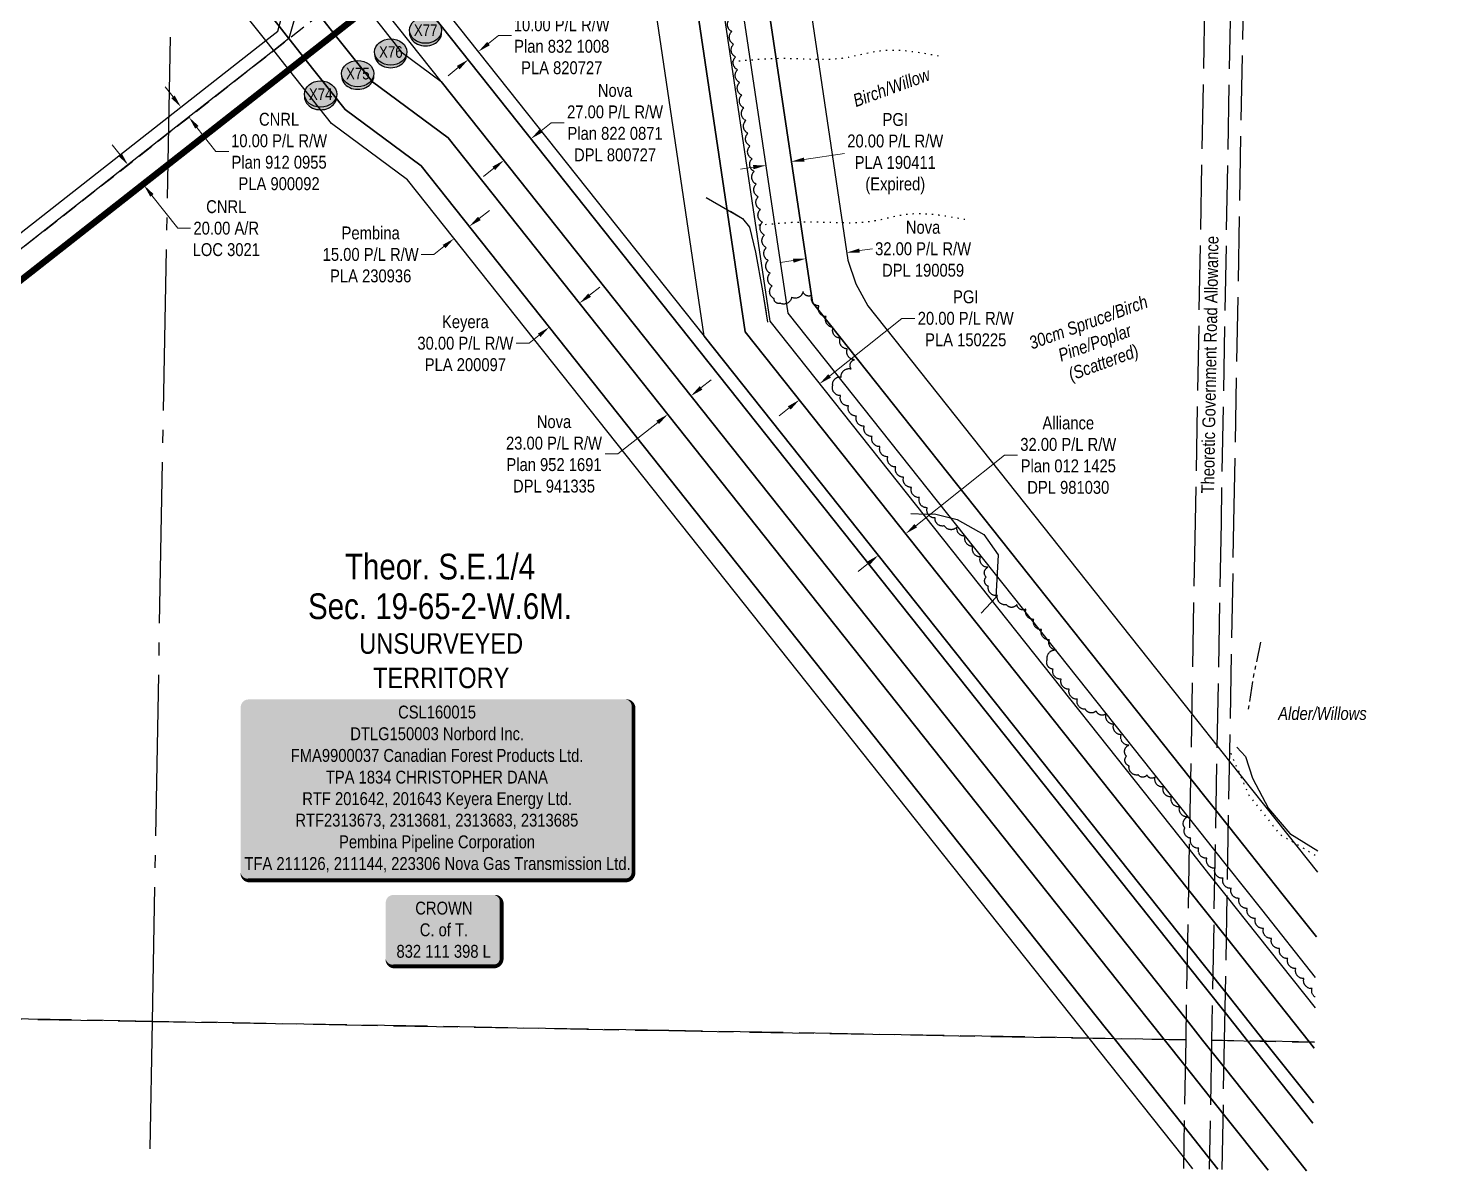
# Model space of a CAD drawing. Extents: x 405326 to 424052, y 6044755 to 6062236.
# Drawn here: x 416648 to 417737, y 6054541 to 6055428 of the extents above; entities that cross this region are included whole.
import ezdxf
from ezdxf.enums import TextEntityAlignment as Align

# ---------------------------------------------------------------- set-up
doc = ezdxf.new("R2010")
doc.units = 0
doc.header["$LTSCALE"] = 5
for name, pattern in [('0', [1, 1, 0]), ('foc-ACCESSROAD', [3.75, 2.5, -1.25]), ('foc-QUARTERLINE', [33, 25, -3, 2, -3]), ('foc-TOPO', [1, 0.2, -0.8]), ('foc-TOPO-ephemeral', [6.25, 3.125, -0.625, 0.625, -0.625, 0.625, -0.625]), ('foc-UNSURVEYED', [12.5, 10, -2.5])]:
    doc.linetypes.add(name, pattern=pattern)
for name, color, linetype in [('AS-OWNER', 7, 'Continuous'), ('AS-SURFACE IMPACT', 7, 'Continuous'), ('C-SYMBOL', 7, 'Continuous'), ('F-AR', 190, 'foc-ACCESSROAD'), ('F-RW', 190, 'Continuous'), ('L-ROAD-T', 7, 'Continuous'), ('L-SECQ', 8, 'foc-QUARTERLINE'), ('L-UNS-T', 3, 'Continuous'), ('L-USEC', 7, 'foc-UNSURVEYED'), ('P-CROSSINGS', 250, 'Continuous'), ('P-PROPOSED', 10, 'Continuous'), ('T-BUSH', 110, '0'), ('T-BUSH-T', 110, 'Continuous'), ('T-DRAW', 143, 'foc-TOPO-ephemeral'), ('T-GENERAL', 48, 'foc-TOPO'), ('T-VEGETATION CHANGE', 104, 'foc-TOPO'), ('T-WATER', 160, 'Continuous')]:
    doc.layers.add(name, color=color, linetype=linetype)
doc.layers.add('F-AR-T', color=190, linetype='Continuous', lineweight=9)
doc.layers.add('F-RW-T', color=190, linetype='Continuous', lineweight=9)
doc.styles.add('175L', font='ARIALN.TTF', dxfattribs={"height": 20})
doc.styles.add('80', font='ARIALN.TTF', dxfattribs={"height": 10})
doc.styles.add('80CG', font='ARIALN.TTF', dxfattribs={"height": 10})
doc.styles.add('80L', font='ARIALN.TTF', dxfattribs={"height": 10})
doc.styles.add('Crossing', font='ARIALN.TTF', dxfattribs={"height": 10})
doc.styles.add('foc-LtypeFont', font='ARIALN.TTF', dxfattribs={"height": 7.35})
doc.linetypes.add('foc-TOPO-flowdirection-NOLINE', pattern='A,0,[">",foc-LtypeFont,S=0.3,R=0,X=0,Y=-0.945],-20,[">",foc-LtypeFont,S=0.3,R=0,X=0,Y=-0.945],0', length=20)
doc.dimstyles.new('Compass 5 000', dxfattribs={"dimscale": 5, "dimtxt": 9, "dimasz": 2, "dimexe": 0.2, "dimexo": 0.0625, "dimgap": 0.5, "dimtad": 0, "dimtih": 1, "dimtoh": 1, "dimzin": 0, "dimdsep": 46, "dimtxsty": '80CG', "dimcen": 0.1, "dimse1": 1, "dimse2": 1, "dimclrd": 256, "dimclrt": 256, "dimaunit": 1, "dimadec": 4, "dimazin": 0, "dimtfac": 0.06, "dimtofl": 0, "dimtmove": 0, "dimatfit": 1, "dimfxl": 0.2, "dimtolj": 1, "dimtzin": 0, "dimlwd": -1, "dimarcsym": 0})

# ---------------------------------------------------------------- blocks, each defined once
blk = doc.blocks.new('*U529')
h = blk.add_hatch(color=255)
edge = h.paths.add_edge_path()
edge.add_line((-39, -28.5), (39, -28.5))
edge.add_arc((39, -22.5), 6, 270, 360)
edge.add_line((45, -22.5), (45, 21))
edge.add_arc((39, 21), 6, 0, 90)
edge.add_line((39, 27), (-39, 27))
edge.add_arc((-39, 21), 6, 90, 180)
edge.add_line((-45, 21), (-45, -22.5))
edge.add_arc((-39, -22.5), 6, 180, 270)
at = {"color": 14, "flags": 128}
blk.add_lwpolyline([(-39, -28.5, 3, 3, 0), (39, -28.5, 3, 3, 0.414214), (45, -22.5, 3, 3, 0), (45, 21, 3, 0, 0.414214), (39, 27, 0, 0, 0), (-39, 27, 0, 0, 0.414214), (-45, 21, 0, 0, 0), (-45, -22.5, 0, 3, 0.414214)], format="xyseb", close=True, dxfattribs=at)
at = {"color": 14, "style": '80'}
blk.add_attdef('ENTER_TEXT_001', (-26.8, -4.9), '', height=10, dxfattribs=at)
blk = doc.blocks.new('*D753')
at = {"layer": 'F-RW-T', "transparency": 16777216}
for p, q in [((417242.3, 6055248), (417232.4, 6055246.5)), ((417293.8, 6055255.7), (417303.7, 6055257.1))]:
    blk.add_line(p, q, dxfattribs=at)
for points in [[(417242.1, 6055249.6), (417242.6, 6055246.3), (417252.2, 6055249.5)], [(417293.5, 6055257.3), (417294, 6055254), (417283.9, 6055254.2)]]:
    blk.add_solid(points, dxfattribs=at)
at = {"layer": 'F-RW-T', "transparency": 16777216, "insert": (417343.1, 6055257.1), "char_height": 10, "attachment_point": 5, "style": '80CG'}
blk.add_mtext('\\A1;Nova\\P32.00 P/L R/W\\PDPL 190059', dxfattribs=at)
blk = doc.blocks.new('*D754')
at = {"layer": 'F-RW-T', "transparency": 16777216}
for p, q in [((417250.9, 6055326.4), (417282, 6055331)), ((417211.3, 6055320.5), (417201.4, 6055319))]:
    blk.add_line(p, q, dxfattribs=at)
for points in [[(417250.6, 6055328), (417251.1, 6055324.7), (417241, 6055324.9)], [(417211.1, 6055322.1), (417211.5, 6055318.8), (417221.2, 6055321.9)]]:
    blk.add_solid(points, dxfattribs=at)
at = {"layer": 'F-RW-T', "transparency": 16777216, "insert": (417321.5, 6055331), "char_height": 10, "attachment_point": 5, "style": '80CG'}
blk.add_mtext('\\A1;PGI\\P20.00 P/L R/W\\PPLA 190411\\P(Expired)', dxfattribs=at)
blk = doc.blocks.new('*D755')
at = {"layer": 'F-RW-T', "transparency": 16777216}
for p, q in [((417270.6, 6055158.5), (417326.7, 6055203.1)), ((417326.7, 6055203.1), (417336.7, 6055203.1)), ((417239.2, 6055133.6), (417231.4, 6055127.4))]:
    blk.add_line(p, q, dxfattribs=at)
for points in [[(417269.5, 6055159.8), (417271.6, 6055157.2), (417262.7, 6055152.3)], [(417238.2, 6055134.9), (417240.3, 6055132.3), (417247.1, 6055139.9)]]:
    blk.add_solid(points, dxfattribs=at)
at = {"layer": 'F-RW-T', "transparency": 16777216, "insert": (417376.2, 6055203.1), "char_height": 10, "attachment_point": 5, "style": '80CG'}
blk.add_mtext('\\A1;PGI\\P20.00 P/L R/W\\PPLA 150225', dxfattribs=at)
blk = doc.blocks.new('*D756')
at = {"layer": 'F-RW-T', "transparency": 16777216}
for p, q in [((417337.4, 6055042.2), (417406.3, 6055096.9)), ((417406.3, 6055096.9), (417416.3, 6055096.9)), ((417300.6, 6055013), (417292.8, 6055006.7))]:
    blk.add_line(p, q, dxfattribs=at)
for points in [[(417336.4, 6055043.5), (417338.4, 6055040.9), (417329.6, 6055036)], [(417299.6, 6055014.3), (417301.6, 6055011.7), (417308.4, 6055019.2)]]:
    blk.add_solid(points, dxfattribs=at)
at = {"layer": 'F-RW-T', "transparency": 16777216, "insert": (417455.8, 6055096.9), "char_height": 10, "attachment_point": 5, "style": '80CG'}
blk.add_mtext('\\A1;Alliance\\P32.00 P/L R/W\\PPlan 012 1425\\PDPL 981030', dxfattribs=at)
blk = doc.blocks.new('*D757')
at = {"layer": 'F-RW-T', "transparency": 16777216}
for p, q in [((417005.7, 6055416.4), (417013.5, 6055422.6)), ((417013.5, 6055422.6), (417023.5, 6055422.6)), ((416982.2, 6055397.8), (416974.4, 6055391.5))]:
    blk.add_line(p, q, dxfattribs=at)
for points in [[(417004.7, 6055417.7), (417006.8, 6055415.1), (416997.9, 6055410.2)], [(416981.2, 6055399.1), (416983.3, 6055396.4), (416990.1, 6055404)]]:
    blk.add_solid(points, dxfattribs=at)
at = {"layer": 'F-RW-T', "transparency": 16777216, "insert": (417062.6, 6055422.6), "char_height": 10, "attachment_point": 5, "style": '80CG'}
blk.add_mtext('\\A1;CNRL\\P10.00 P/L R/W\\PPlan 832 1008\\PPLA 820727', dxfattribs=at)
blk = doc.blocks.new('*D758')
at = {"layer": 'F-RW-T', "transparency": 16777216}
for p, q in [((417046.7, 6055348.8), (417054.5, 6055355)), ((417054.5, 6055355), (417064.5, 6055355)), ((417009.9, 6055319.6), (417002, 6055313.3))]:
    blk.add_line(p, q, dxfattribs=at)
for points in [[(417045.6, 6055350.1), (417047.7, 6055347.5), (417038.8, 6055342.6)], [(417008.8, 6055320.9), (417010.9, 6055318.3), (417017.7, 6055325.8)]]:
    blk.add_solid(points, dxfattribs=at)
at = {"layer": 'F-RW-T', "transparency": 16777216, "insert": (417104, 6055355), "char_height": 10, "attachment_point": 5, "style": '80CG'}
blk.add_mtext('\\A1;Nova\\P27.00 P/L R/W\\PPlan 822 0871\\PDPL 800727', dxfattribs=at)
blk = doc.blocks.new('*D759')
at = {"layer": 'F-RW-T', "transparency": 16777216}
for p, q in [((416998.6, 6055280.7), (417006.5, 6055286.9)), ((416971.2, 6055258.9), (416963.4, 6055252.7)), ((416963.4, 6055252.7), (416953.4, 6055252.7))]:
    blk.add_line(p, q, dxfattribs=at)
for points in [[(416997.6, 6055282), (416999.7, 6055279.4), (416990.8, 6055274.5)], [(416970.2, 6055260.2), (416972.3, 6055257.6), (416979.1, 6055265.1)]]:
    blk.add_solid(points, dxfattribs=at)
at = {"layer": 'F-RW-T', "transparency": 16777216, "insert": (416914.3, 6055252.7), "char_height": 10, "attachment_point": 5, "style": '80CG'}
blk.add_mtext('\\A1;Pembina\\P15.00 P/L R/W\\PPLA 230936', dxfattribs=at)
blk = doc.blocks.new('*D760')
at = {"layer": 'F-RW-T', "transparency": 16777216}
for p, q in [((417084.2, 6055221.1), (417092.1, 6055227.3)), ((417037.3, 6055183.8), (417027.3, 6055183.8)), ((417045.1, 6055190), (417037.3, 6055183.8))]:
    blk.add_line(p, q, dxfattribs=at)
for points in [[(417083.2, 6055222.4), (417085.3, 6055219.8), (417076.4, 6055214.9)], [(417044.1, 6055191.3), (417046.1, 6055188.7), (417052.9, 6055196.3)]]:
    blk.add_solid(points, dxfattribs=at)
at = {"layer": 'F-RW-T', "transparency": 16777216, "insert": (416987.8, 6055183.8), "char_height": 10, "attachment_point": 5, "style": '80CG'}
blk.add_mtext('\\A1;Keyera\\P30.00 P/L R/W\\PPLA 200097', dxfattribs=at)
blk = doc.blocks.new('*D761')
at = {"layer": 'F-RW-T', "transparency": 16777216}
for p, q in [((417170.7, 6055149.2), (417178.6, 6055155.4)), ((417137.1, 6055122.4), (417106.2, 6055097.9)), ((417106.2, 6055097.9), (417096.2, 6055097.9))]:
    blk.add_line(p, q, dxfattribs=at)
for points in [[(417169.7, 6055150.5), (417171.8, 6055147.8), (417162.9, 6055142.9)], [(417136, 6055123.7), (417138.1, 6055121.1), (417144.9, 6055128.6)]]:
    blk.add_solid(points, dxfattribs=at)
at = {"layer": 'F-RW-T', "transparency": 16777216, "insert": (417056.6, 6055097.9), "char_height": 10, "attachment_point": 5, "style": '80CG'}
blk.add_mtext('\\A1;Nova \\P23.00 P/L R/W\\PPlan 952 1691\\PDPL 941335', dxfattribs=at)
blk = doc.blocks.new('*D762')
at = {"layer": 'F-AR-T', "transparency": 16777216}
for p, q in [((416719.8, 6055330.1), (416713.6, 6055337.9)), ((416744.5, 6055298.6), (416764.5, 6055273.1)), ((416764.5, 6055273.1), (416774.5, 6055273.1))]:
    blk.add_line(p, q, dxfattribs=at)
for points in [[(416721.1, 6055331.1), (416718.5, 6055329.1), (416726, 6055322.2)], [(416745.8, 6055299.6), (416743.2, 6055297.6), (416738.3, 6055306.5)]]:
    blk.add_solid(points, dxfattribs=at)
at = {"layer": 'F-AR-T', "transparency": 16777216, "insert": (416802.2, 6055273.1), "char_height": 10, "attachment_point": 5, "style": '80CG'}
blk.add_mtext('\\A1;CNRL\\P20.00 A/R\\PLOC 3021', dxfattribs=at)
blk = doc.blocks.new('*D763')
at = {"layer": 'F-RW-T', "transparency": 16777216}
for p, q in [((416760.9, 6055375), (416754.7, 6055382.9)), ((416779.4, 6055351.4), (416794.1, 6055332.6)), ((416794.1, 6055332.6), (416804.1, 6055332.6))]:
    blk.add_line(p, q, dxfattribs=at)
for points in [[(416762.2, 6055376.1), (416759.5, 6055374), (416767, 6055367.2)], [(416780.7, 6055352.5), (416778.1, 6055350.4), (416773.2, 6055359.3)]]:
    blk.add_solid(points, dxfattribs=at)
at = {"layer": 'F-RW-T', "transparency": 16777216, "insert": (416843.2, 6055332.6), "char_height": 10, "attachment_point": 5, "style": '80CG'}
blk.add_mtext('\\A1;CNRL\\P10.00 P/L R/W\\PPlan 912 0955\\PPLA 900092', dxfattribs=at)
blk = doc.blocks.new('*U765')
h = blk.add_hatch(color=255)
edge = h.paths.add_edge_path()
edge.add_line((-146.5, -71), (146.5, -71))
edge.add_arc((146.5, -65), 6, 270, 360)
edge.add_line((152.5, -65), (152.5, 63.5))
edge.add_arc((146.5, 63.5), 6, 0, 90)
edge.add_line((146.5, 69.5), (-146.5, 69.5))
edge.add_arc((-146.5, 63.5), 6, 90, 180)
edge.add_line((-152.5, 63.5), (-152.5, -65))
edge.add_arc((-146.5, -65), 6, 180, 270)
at = {"color": 44, "flags": 128}
blk.add_lwpolyline([(-146.5, -71, 3, 3, 0), (146.5, -71, 3, 3, 0.414214), (152.5, -65, 3, 3, 0), (152.5, 63.5, 3, 0, 0.414214), (146.5, 69.5, 0, 0, 0), (-146.5, 69.5, 0, 0, 0.414214), (-152.5, 63.5, 0, 0, 0), (-152.5, -65, 0, 3, 0.414214)], format="xyseb", close=True, dxfattribs=at)
at = {"color": 44, "style": '80'}
blk.add_attdef('ENTER_TEXT_001', (-36, -5), '', height=10, dxfattribs=at)
blk = doc.blocks.new('xing2')
h = blk.add_hatch(color=50)
h.dxf.hatch_style = 1
edge = h.paths.add_edge_path()
edge.add_ellipse((0, 0), major_axis=(-12.5, 0), ratio=0.816297, start_angle=0, end_angle=360)
h = blk.add_hatch(color=250)
h.dxf.hatch_style = 1
edge = h.paths.add_edge_path()
edge.add_ellipse((0, -2), major_axis=(-12.5, 0), ratio=0.816297, start_angle=0, end_angle=180)
edge.add_line((12.5, -2), (12.5, 0))
edge.add_ellipse((0, 0), major_axis=(-12.5, 0), ratio=0.816297, start_angle=0, end_angle=180, ccw=False)
edge.add_line((-12.5, 0), (-12.5, -2))
at = {"color": 250}
blk.add_ellipse((0, 0), major_axis=(-12.5, 0), ratio=0.816297, dxfattribs=at)
blk.add_ellipse((0, -2), major_axis=(-12.5, 0), ratio=0.816297, start_param=0, end_param=3.141593, dxfattribs=at)
at = {"color": 250, "style": 'Crossing'}
blk.add_attdef('CROSSING', text='', height=9, dxfattribs=at).set_placement((0.1, 0), align=Align.MIDDLE_CENTER)
at = {"color": 250, "style": 'Crossing', "flags": 1}
for tag, p in [('OWNER', (0.1, -12.5)), ('DESCRIPTION', (0.1, -25.8)), ('LOCATION', (0.1, -39.3)), ('DWG_REF', (0.1, -52.8))]:
    blk.add_attdef(tag, text='', height=9, dxfattribs=at).set_placement(p, align=Align.MIDDLE_CENTER)

msp = doc.modelspace()

# ---------------------------------------------------------------- linework, layer by layer
at = {"layer": 'F-AR', "flags": 128}
msp.add_lwpolyline([(415923.264, 6054736.242), (415930.246, 6054734.844), (415953.47, 6054738.365), (415960.494, 6054739.429), (415979.685, 6054746.357), (415992.577, 6054751.01), (416488.77, 6055136.055), (416757.219, 6055346.757), (416839.048, 6055410.983), (416850.896, 6055420.28), (416874.403, 6055438.699), (416899.582, 6055458.416), (416900.238, 6055458.923), (416907.455, 6055464.579), (416928.701, 6055481.221), (416936.574, 6055487.384), (417052.359, 6055578.067), (417062.872, 6055586.366), (417068.057, 6055590.458), (417090.748, 6055608.322), (417115.866, 6055628.138), (417131.641, 6055640.428), (417143.472, 6055649.699), (417159.204, 6055662.043), (417184.341, 6055681.775), (417485.937, 6055918.493), (417501.668, 6055930.841), (417571.347, 6055985.535), (417601.949, 6056009.558), (417692.273, 6056080.461), (417908.501, 6056245.328), (417909.606, 6056246.178), (417933.46, 6056264.371), (417947.157, 6056274.808), (418072.619, 6056370.484), (418140.146, 6056421.996), (418156.114, 6056434.177), (418176.083, 6056449.413), (418182.492, 6056454.267), (418184.051, 6056455.507), (418193.469, 6056441.083), (418195.015, 6056438.715), (418187.05, 6056432.627), (418166.797, 6056417.147), (418150.84, 6056404.95), (418084.818, 6056354.489), (417979.576, 6056274.233), (417945.659, 6056248.379), (417940.91, 6056244.753), (417929.753, 6056236.253), (417764.029, 6056109.985), (417744.662, 6056095.217), (417704.544, 6056064.627), (417601.48, 6055983.726), (417570.877, 6055959.704), (417514.036, 6055915.085), (417498.305, 6055902.736), (417196.801, 6055666.089), (417171.656, 6055646.348), (417155.924, 6055634.003), (417144.088, 6055624.727), (417128.324, 6055612.457), (417103.186, 6055592.644), (417075.206, 6055570.622), (416948.999, 6055471.74), (416941.129, 6055465.574), (416931.924, 6055458.358), (416919.885, 6055448.93), (416912.016, 6055442.764), (416886.839, 6055423.042), (416863.269, 6055404.574), (416851.473, 6055395.314), (416756.746, 6055320.963), (416501.117, 6055120.323), (416074.933, 6054789.596), (416057.462, 6054776.04), (416002.34, 6054733.272), (415981.724, 6054725.831), (415968.832, 6054721.179), (415965.434, 6054719.952), (415953.094, 6054718.081), (415937.053, 6054715.65), (415929.768, 6054714.546), (415922.887, 6054715.922), (415921.458, 6054716.209), (415867.274, 6054727.049), (415774.488, 6054761.356), (415125.885, 6055010.655), (415056.365, 6055037.376), (414897.22, 6055099.804), (414833.542, 6055144.988), (414799.506, 6055179.013), (414690.73, 6055318.716), (414653.998, 6055350.612), (414572.209, 6055403.461), (414529.343, 6055437.123), (414461.949, 6055505.541), (414461.266, 6055506.768), (414370.968, 6055669.477), (414353.996, 6055686.439), (414346.311, 6055690.561), (414316.447, 6055706.582), (414315.436, 6055707.124), (414261.65, 6055720.117), (414255.418, 6055721.622), (414237.829, 6055723.124), (414174.83, 6055728.502), (414074.625, 6055730.496), (414026.072, 6055743.414), (413984.446, 6055781.822), (413898.96, 6055904.499), (413863.652, 6055950.587), (413844.429, 6055967.969), (413774.868, 6056000.798), (413676.108, 6056020.696), (413645.674, 6056033.287), (413531.694, 6056096.775), (413521.651, 6056104.386), (413475.726, 6056139.194), (413442.188, 6056177.797), (413391.404, 6056274.696), (413384.283, 6056288.285), (413380.861, 6056294.813), (413353.016, 6056333.334), (413343.129, 6056347.019), (413328.384, 6056363.989), (413311.047, 6056383.953), (413261.396, 6056424.812), (413189.601, 6056464.66), (413089.305, 6056539.582), (413023.411, 6056611.556), (412888.005, 6056783.881), (412838.506, 6056820.791), (412744.217, 6056876.271), (412714.388, 6056893.824), (412655.947, 6056928.209), (412623.501, 6056964.709), (412599.579, 6057001.404), (412579.181, 6057072.543), (412570.379, 6057101.728), (412553.46, 6057173.76), (412535.278, 6057251.182), (412489.073, 6057487.981), (412485.203, 6057507.818), (412479.237, 6057538.396), (412474.387, 6057567.144), (412471.812, 6057582.408), (412469.249, 6057597.602), (412466.674, 6057612.863), (412465.024, 6057622.645), (412465.22, 6057628.622), (412466.669, 6057672.716), (412463.863, 6057703.474), (412462.413, 6057710.542), (412460.339, 6057720.646), (412452.582, 6057759.104), (412436.625, 6057806.675), (412357.132, 6057970.54), (412352.982, 6057982.197), (412342.721, 6058011.047), (412333.065, 6058042.811), (412328.729, 6058057.121), (412322.438, 6058077.241), (412316.843, 6058100.644), (412283.152, 6058241.579), (412284.045, 6058244.237), (412287.986, 6058256.038), (412291.514, 6058266.47), (412291.962, 6058267.806), (412294.237, 6058274.584), (412308.84, 6058318.093), (412267.435, 6058395.408), (412259.804, 6058409.675), (412255.984, 6058416.807), (412248.536, 6058430.769), (412271.544, 6058430.258), (412278.064, 6058418.064), (412285.652, 6058403.876), (412289.472, 6058396.729), (412297.1, 6058382.462), (412330.546, 6058319.913), (412310.473, 6058260.106), (412304.236, 6058241.541), (412304.067, 6058241.04), (412319.483, 6058176.327), (412324.103, 6058156.861), (412341.687, 6058082.678), (412347.676, 6058062.837), (412352.042, 6058048.357), (412356.417, 6058033.879), (412361.359, 6058017.505), (412374.116, 6057981.779), (412375.286, 6057978.512), (412381.983, 6057964.738), (412393.485, 6057941.087), (412454.989, 6057814.729), (412471.808, 6057764.794), (412481.065, 6057719.204), (412483.126, 6057709.029), (412483.72, 6057706.098), (412486.574, 6057676.285), (412486.677, 6057672.674), (412486.266, 6057660.171), (412485.525, 6057637.616), (412485.078, 6057623.993), (412485.545, 6057621.223), (412488.118, 6057605.962), (412490.679, 6057590.77), (412493.253, 6057575.505), (412494.365, 6057568.778), (412498.341, 6057545.186), (412498.574, 6057543.802), (412498.864, 6057542.226), (412504.262, 6057514.562), (412508.132, 6057494.726), (412554.833, 6057255.385), (412574.098, 6057173.352), (412589.726, 6057106.816), (412598.404, 6057078.055), (412617.974, 6057009.806), (412640.254, 6056975.631), (412668.145, 6056944.236), (412714.829, 6056916.767), (412744.659, 6056899.214), (412849.586, 6056837.474), (412902.088, 6056798.325), (413038.671, 6056624.505), (413102.784, 6056554.476), (413200.487, 6056481.49), (413272.695, 6056441.414), (413325.048, 6056398.331), (413355.337, 6056363.456), (413358.952, 6056359.3), (413378.024, 6056332.84), (413397.26, 6056306.16), (413397.949, 6056305.168), (413399.834, 6056301.571), (413403.614, 6056294.36), (413406.955, 6056287.984), (413458.771, 6056189.119), (413489.197, 6056154.096), (413522.122, 6056129.095), (413542.373, 6056113.718), (413654.392, 6056051.322), (413681.96, 6056039.917), (413781.203, 6056019.922), (413855.644, 6055984.79), (413878.417, 6055964.196), (413915.109, 6055916.304), (413999.608, 6055795.042), (414035.997, 6055761.469), (414077.436, 6055750.443), (414175.229, 6055748.495), (414258.633, 6055741.421), (414316.839, 6055727.36), (414322.628, 6055725.961), (414346.736, 6055713.028), (414366.048, 6055702.667), (414387.091, 6055681.639), (414478.112, 6055517.631), (414489.386, 6055506.181), (414542.696, 6055452.064), (414583.837, 6055419.757), (414666.041, 6055366.64), (414705.314, 6055332.54), (414814.523, 6055192.279), (414846.489, 6055160.321), (414906.798, 6055117.528), (415056.929, 6055058.637), (415063.668, 6055055.994), (415076.468, 6055051.074), (415126.283, 6055031.927), (415781.544, 6054780.069), (415872.736, 6054746.352), (415923.264, 6054736.242)], close=True, dxfattribs=at)
at = {"layer": 'F-RW'}
for points in [[(416648.417, 6056065.826), (416732.241, 6055959.694), (416746.807, 6055946.313), (416763.318, 6055935.423), (416767.99, 6055933.324), (417075.212, 6055795.253), (417102.972, 6055784.28), (417171.928, 6055697.42), (417184.341, 6055681.775), (417196.801, 6055666.089), (417228.436, 6055626.243), (417254.304, 6055452.623), (417284.729, 6055248.432), (417290.888, 6055229.945), (417300.164, 6055212.807), (417551.542, 6054896.326), (417581.033, 6054859.198), (417617.144, 6054813.735), (417649.277, 6054773.277)], [(416623.059, 6056046.259), (416724.548, 6055917.813), (416767.352, 6055898.571), (417084.64, 6055755.94), (417121.922, 6055708.984), (417146.778, 6055677.679), (417159.204, 6055662.043), (417171.656, 6055646.348), (417198.061, 6055613.081), (417220.499, 6055462.425), (417221.874, 6055453.199), (417257.298, 6055215.391), (417550.629, 6054846.073), (417580.119, 6054808.942), (417592.106, 6054793.85), (417621.597, 6054756.724), (417648.363, 6054723.029)], [(417648.363, 6054723.029), (417621.597, 6054756.724), (417592.106, 6054793.85), (417580.119, 6054808.942), (417550.629, 6054846.073), (417257.298, 6055215.391), (417221.874, 6055453.199), (417220.499, 6055462.425), (417198.061, 6055613.081), (417171.656, 6055646.348), (417159.204, 6055662.043), (417146.778, 6055677.679), (417121.922, 6055708.984), (417084.64, 6055755.94), (416767.352, 6055898.571), (416724.548, 6055917.813), (416623.059, 6056046.259)], [(417647.792, 6054691.592), (417605.935, 6054744.284), (417579.548, 6054777.506), (417576.446, 6054781.412), (417550.058, 6054814.637), (417238.308, 6055207.146), (417201.56, 6055453.559), (417200.681, 6055459.462), (417179.068, 6055604.841), (417155.924, 6055634.003), (417143.472, 6055649.699), (417106.228, 6055696.589), (417072.002, 6055739.694), (416766.952, 6055876.824), (416711.888, 6055901.577), (416607.225, 6056034.041)], [(416595.349, 6056024.878), (416702.393, 6055889.401), (416766.653, 6055860.514), (417062.525, 6055727.51), (417094.456, 6055687.289), (417131.641, 6055640.434), (417144.092, 6055624.738), (417164.822, 6055598.662), (417185.846, 6055457.254), (417186.355, 6055453.829), (417224.065, 6055200.962), (417549.629, 6054791.061), (417564.701, 6054772.083), (417579.12, 6054753.929), (417594.19, 6054734.955), (417647.363, 6054668.018)], [(416579.571, 6056012.703), (416689.753, 6055873.159), (416766.253, 6055838.769), (417049.887, 6055711.265), (417115.867, 6055628.142), (417128.32, 6055612.465), (417145.829, 6055590.422), (417166.081, 6055454.19), (417205.075, 6055192.717), (417549.057, 6054759.625), (417578.548, 6054722.493), (417642.962, 6054641.406), (417646.792, 6054636.586)], [(417646.792, 6054636.586), (417642.962, 6054641.406), (417578.548, 6054722.493), (417549.057, 6054759.625), (417205.075, 6055192.717), (417166.081, 6055454.19), (417145.829, 6055590.422), (417128.32, 6055612.465), (417115.867, 6055628.142), (417049.887, 6055711.265), (416766.253, 6055838.769), (416689.753, 6055873.159), (416579.571, 6056012.703)], [(417646.02, 6054594.133), (417607.978, 6054642.032), (417577.777, 6054680.059), (417548.286, 6054717.191), (417173.262, 6055189.395), (417133.707, 6055454.765), (417115.527, 6055577.123), (417103.186, 6055592.644), (417090.748, 6055608.322), (417029.697, 6055685.273), (416765.614, 6055803.943), (416705.061, 6055831.153), (416675.383, 6055844.512), (416556.602, 6055994.98)], [(416556.602, 6055994.98), (416675.383, 6055844.512), (416705.061, 6055831.153), (416764.725, 6055755.546), (416803.571, 6055706.321), (416798.383, 6055661.379), (416796.762, 6055647.345), (416792.389, 6055609.458), (416790.768, 6055595.426), (416851.544, 6055518.903), (416857.766, 6055511.07), (416863.912, 6055503.332), (416867.092, 6055499.328), (416871.579, 6055493.677), (416899.164, 6055458.942), (416899.582, 6055458.416), (416912.016, 6055442.764), (416938.015, 6055410.03), (416969.041, 6055387.039), (417547.228, 6054659.042), (417560.058, 6054642.89), (417576.72, 6054621.91), (417640.706, 6054541.344)], [(416535.235, 6055978.493), (416763.509, 6055689.314), (416768.654, 6055682.795), (416776.357, 6055673.038), (416796.762, 6055647.345), (416886.73, 6055534.069), (416892.881, 6055526.315), (416896.055, 6055522.328), (416928.701, 6055481.221), (416941.129, 6055465.574), (416947.071, 6055458.087), (417548, 6054701.466), (417577.491, 6054664.334), (417595.018, 6054642.264), (417645.734, 6054578.407)], [(417610.892, 6054541.918), (417576.063, 6054585.772), (417546.571, 6054622.905), (417530.278, 6054643.418), (417508.031, 6054671.424), (416974.532, 6055343.16), (416915.585, 6055386.841), (416886.839, 6055423.042), (416874.403, 6055438.699), (416873.981, 6055439.246), (416860.894, 6055455.711), (416857.796, 6055459.679), (416853.226, 6055465.365), (416838.247, 6055484.224), (416823.491, 6055502.803), (416761.517, 6055580.831), (416757.471, 6055585.922), (416762.394, 6055628.566), (416762.44, 6055631.094), (416764.274, 6055644.858), (416768.654, 6055682.795), (416770.279, 6055696.871), (416763.799, 6055705.08), (416543.151, 6055984.601)], [(415810.735, 6054576.571), (415921.92, 6054663.745), (415932.313, 6054671.894), (415952.532, 6054687.747), (415955.387, 6054689.986), (415968.832, 6054721.179), (415979.685, 6054746.357), (415984.416, 6054757.33), (416482.619, 6055143.934), (416757.456, 6055359.651), (416832.829, 6055418.81), (416842.189, 6055426.157), (416843.225, 6055429.837), (416851.656, 6055459.789), (416853.226, 6055465.365), (416861.545, 6055494.924), (416863.912, 6055503.332), (416857.766, 6055511.07), (416851.544, 6055518.903), (416790.768, 6055595.426), (416762.703, 6055630.764), (416762.44, 6055631.094), (416747.373, 6055650.085), (416505.96, 6055955.903)], [(416513.868, 6055962.005), (416755.197, 6055656.287), (416762.729, 6055646.804), (416764.274, 6055644.858), (416792.389, 6055609.458), (416859.373, 6055525.12), (416865.595, 6055517.287), (416871.811, 6055509.46), (416874.92, 6055505.545), (416871.579, 6055493.677), (416861.99, 6055459.605), (416860.894, 6055455.711), (416850.896, 6055420.28), (416839.048, 6055410.983), (416757.219, 6055346.757), (416488.77, 6055136.055), (415992.577, 6054751.01), (415981.724, 6054725.831), (415963.559, 6054683.693), (415952.293, 6054674.86), (415948.151, 6054671.612), (415921.681, 6054650.857), (415826.546, 6054576.266)], [(416505.965, 6055955.907), (416747.386, 6055650.089), (416762.44, 6055631.094), (416762.394, 6055628.566), (416757.471, 6055585.922), (416761.517, 6055580.831), (416823.494, 6055502.811), (416838.251, 6055484.233), (416853.231, 6055465.376), (416857.796, 6055459.679), (416860.899, 6055455.723), (416873.987, 6055439.261), (416874.409, 6055438.714), (416886.844, 6055423.054), (416915.585, 6055386.841), (416974.532, 6055343.16), (417508.031, 6054671.424), (417530.278, 6054643.418), (417546.571, 6054622.905), (417576.063, 6054585.772), (417610.892, 6054541.918)], [(417640.706, 6054541.344), (417576.72, 6054621.91), (417560.058, 6054642.89), (417547.228, 6054659.042), (416969.041, 6055387.039), (416919.885, 6055448.93), (416912.113, 6055458.711), (416907.455, 6055464.579), (416874.92, 6055505.545), (416871.811, 6055509.46), (416865.595, 6055517.287), (416859.373, 6055525.12), (416792.389, 6055609.458), (416764.274, 6055644.858), (416762.729, 6055646.804), (416755.197, 6055656.287), (416513.868, 6055962.005)], [(417572.015, 6054542.666), (417545.715, 6054575.782), (417491.448, 6054644.107), (417484.552, 6054652.792), (416953.479, 6055321.465), (416894.539, 6055365.141), (416863.269, 6055404.574), (416850.88, 6055420.258), (416850.532, 6055420.642), (416843.225, 6055429.836), (416818.955, 6055460.372), (416791.946, 6055494.36), (416777.178, 6055512.943), (416760.653, 6055533.738), (416726.255, 6055577.019), (416731.225, 6055622.21), (416723.902, 6055631.495), (416482.239, 6055937.6)], [(416482.239, 6055937.6), (416723.902, 6055631.495), (416731.225, 6055622.21), (416726.255, 6055577.019), (416760.653, 6055533.738), (416777.178, 6055512.943), (416791.946, 6055494.36), (416818.955, 6055460.372), (416843.225, 6055429.837), (416850.532, 6055420.642), (416850.896, 6055420.28), (416863.269, 6055404.574), (416894.539, 6055365.141), (416953.479, 6055321.465), (417484.552, 6054652.792), (417491.448, 6054644.107), (417545.715, 6054575.782), (417572.015, 6054542.666)], [(417552.563, 6054543.041), (417545.286, 6054552.203), (417472.019, 6054644.452), (416942.962, 6055310.59), (416884.017, 6055354.269), (416851.473, 6055395.314), (416839.048, 6055410.983), (416838.784, 6055411.316), (416832.829, 6055418.81), (416799.521, 6055460.72), (416768.75, 6055499.441), (416760.22, 6055510.174), (416753.982, 6055518.023), (416710.671, 6055572.521), (416715.645, 6055617.743), (416712.127, 6055622.203), (416470.364, 6055928.437)], [(417645.734, 6054578.407), (417595.018, 6054642.264), (417577.491, 6054664.334), (417548, 6054701.466), (416947.071, 6055458.087), (416941.129, 6055465.574), (416928.701, 6055481.221), (416896.055, 6055522.328), (416903.129, 6055529.493), (416936.574, 6055487.384), (416948.999, 6055471.74), (416960.019, 6055457.857), (417173.262, 6055189.395), (417548.286, 6054717.191), (417577.777, 6054680.059), (417607.978, 6054642.032), (417646.02, 6054594.133)]]:
    msp.add_lwpolyline(points, dxfattribs=at)
at = {"layer": 'L-SECQ'}
for p, q in [((416758.591, 6055421.465), (416744.562, 6054657.42)), ((416744.562, 6054657.42), (416742.749, 6054558.63))]:
    msp.add_line(p, q, dxfattribs=at)
at = {"layer": 'L-USEC'}
for p, q in [((417561.557, 6055447.178), (417554.247, 6055045.151)), ((417581.661, 6055446.813), (417574.352, 6055044.785)), ((417584.405, 6055044.616), (417591.713, 6055446.643)), ((417554.247, 6055045.151), (417546.939, 6054643.123)), ((417574.352, 6055044.785), (417567.043, 6054642.757)), ((417577.095, 6054642.586), (417584.405, 6055044.616)), ((416744.562, 6054657.42), (416343.37, 6054664.57)), ((416343.37, 6054664.57), (416744.562, 6054657.42)), ((417145.75, 6054650.272), (416744.562, 6054657.42)), ((416744.562, 6054657.42), (417145.75, 6054650.272)), ((417546.939, 6054643.123), (417145.75, 6054650.272)), ((417145.75, 6054650.272), (417546.939, 6054643.123)), ((417546.939, 6054643.123), (417545.122, 6054543.184)), ((417567.043, 6054642.757), (417565.226, 6054542.797)), ((417567.043, 6054642.757), (417646.878, 6054641.336)), ((417646.878, 6054641.336), (417567.043, 6054642.757)), ((417575.278, 6054542.604), (417577.095, 6054642.586))]:
    msp.add_line(p, q, dxfattribs=at)
at = {"layer": 'P-PROPOSED', "const_width": 4.998, "flags": 128}
msp.add_lwpolyline([(416500.502, 6055121.111), (416756.129, 6055321.749), (416850.856, 6055396.1), (416862.653, 6055405.361), (416886.223, 6055423.829), (416911.4, 6055443.551), (416919.269, 6055449.717), (416931.308, 6055459.144), (416940.513, 6055466.361), (416948.382, 6055472.527), (417074.589, 6055571.409), (417102.567, 6055593.429), (417127.708, 6055613.243), (417143.472, 6055625.515), (417155.307, 6055634.789), (417171.039, 6055647.134), (417196.184, 6055666.876), (417497.688, 6055903.522), (417513.419, 6055915.871), (417570.26, 6055960.49), (417600.863, 6055984.512), (417703.933, 6056065.418), (417744.056, 6056096.012)], dxfattribs=at)
at = {"layer": 'T-BUSH', "flags": 128}
msp.add_lwpolyline([(417647.511, 6054676.147, -0.32962631), (417644.982, 6054682.947, -0.52056705), (417638.704, 6054690.725, -0.52056705), (417632.425, 6054698.503, -0.52056705), (417626.147, 6054706.281, -0.52056705), (417619.869, 6054714.058, -0.52056705), (417613.591, 6054721.836, -0.52056705), (417607.313, 6054729.614, -0.52056705), (417601.034, 6054737.391, -0.52056705), (417594.756, 6054745.169, -0.52056705), (417588.478, 6054752.947, -0.52056705), (417582.2, 6054760.725, -0.52056705), (417575.921, 6054768.502, -0.52056705), (417569.643, 6054776.28, -0.52056705), (417563.365, 6054784.058, -0.52056705), (417557.087, 6054791.835, -0.52056705), (417550.808, 6054799.613, -0.52056705), (417546.28, 6054807.565, -0.52056705), (417548.534, 6054816.186, -0.52056705), (417542.204, 6054823.922, -0.52056705), (417535.875, 6054831.658, -0.52056705), (417529.545, 6054839.394, -0.52056705), (417523.216, 6054847.13, -0.52056705), (417516.946, 6054848.699, -0.52056705), (417510.206, 6054848.767, -0.52056705), (417502.981, 6054855.674, -0.52056705), (417500.877, 6054863.325, -0.52056705), (417502.721, 6054871.843, -0.52056705), (417496.903, 6054879.97, -0.52056705), (417491.084, 6054888.098, -0.52056705), (417485.266, 6054896.225, -0.52056705), (417477.422, 6054898.427, -0.52056705), (417469.143, 6054899.761, -0.52056705), (417462.851, 6054907.527, -0.52056705), (417456.559, 6054915.294, -0.52056705), (417450.267, 6054923.061, -0.52056705), (417443.975, 6054930.827, -0.52056705), (417439.525, 6054938.512, -0.52056705), (417446.483, 6054945.688, -0.52056705), (417441.114, 6054953.592, -0.52056705), (417435.049, 6054961.537, -0.52056705), (417428.984, 6054969.483, -0.52056705), (417422.92, 6054977.428, -0.52056705), (417415.892, 6054980.966, -0.52056705), (417407.772, 6054980.867, -0.52056705), (417400.76, 6054987.991, -0.52056705), (417393.749, 6054995.115, -0.52056705), (417391.954, 6055002.287, -0.52056705), (417393.441, 6055009.9, -0.52056705), (417387.588, 6055018.002, -0.52056705), (417381.734, 6055026.104, -0.52056705), (417375.88, 6055034.206, -0.52056705), (417369.472, 6055041.321, -0.52056705), (417359.508, 6055042.113, -0.52056705), (417352.431, 6055048.24, -0.52056705), (417346.32, 6055056.149, -0.52056705), (417340.208, 6055064.059, -0.52056705), (417334.096, 6055071.968, -0.52056705), (417327.984, 6055079.877, -0.52056705), (417321.873, 6055087.786, -0.52056705), (417315.761, 6055095.695, -0.52056705), (417309.649, 6055103.604, -0.52056705), (417303.537, 6055111.514, -0.52056705), (417297.426, 6055119.423, -0.52056705), (417291.314, 6055127.332, -0.52056705), (417285.202, 6055135.241, -0.52056705), (417279.09, 6055143.15, -0.52056705), (417272.979, 6055151.06, -0.52056705), (417279.503, 6055157.561, -0.52056705), (417287.205, 6055163.932, -0.52056705), (417289.787, 6055171.069, -0.52056705), (417284.287, 6055179.415, -0.52056705), (417278.786, 6055187.761, -0.52056705), (417273.286, 6055196.107, -0.52056705), (417267.785, 6055204.452, -0.52056705), (417262.285, 6055212.798, -0.52056705), (417256.785, 6055221.144, -0.52056705), (417249.87, 6055224.078, -0.52056705), (417240.989, 6055219.491, -0.52056705), (417232.108, 6055214.905, -0.52056705), (417227.381, 6055218.458, -0.52056705), (417225.885, 6055228.341, -0.52056705), (417224.389, 6055238.223, -0.52056705), (417222.893, 6055248.106, -0.52056705), (417221.397, 6055257.989, -0.52056705), (417219.901, 6055267.872, -0.52056705), (417218.386, 6055277.752, -0.52056705), (417216.778, 6055287.617, -0.52056705), (417215.171, 6055297.482, -0.52056705), (417213.563, 6055307.348, -0.52056705), (417211.955, 6055317.213, -0.52056705), (417210.347, 6055327.078, -0.52056705), (417208.74, 6055336.944, -0.52056705), (417207.132, 6055346.809, -0.52056705), (417205.524, 6055356.674, -0.52056705), (417203.916, 6055366.539, -0.52056705), (417202.309, 6055376.405, -0.52056705), (417200.701, 6055386.27, -0.52056705), (417199.093, 6055396.135, -0.52056705), (417197.528, 6055406.007, -0.52056705), (417196.059, 6055415.894, -0.52056705), (417194.589, 6055425.781, -0.52056705), (417193.12, 6055435.668, -0.52056705), (417191.651, 6055445.555, -0.52056705), (417190.182, 6055455.442, -0.52056705), (417188.713, 6055465.329, -0.52056705), (417187.244, 6055475.215, -0.52056705), (417185.775, 6055485.102, -0.52056705), (417184.305, 6055494.989, -0.52056705), (417182.836, 6055504.876, -0.52056705), (417181.367, 6055514.763, -0.52056705), (417179.898, 6055524.65, -0.52056705), (417178.429, 6055534.537, -0.52056705), (417176.96, 6055544.424, -0.52056705), (417175.518, 6055554.314, -0.52056705), (417174.332, 6055564.239, -0.52056705), (417173.085, 6055574.155, -0.52056705), (417171.345, 6055583.998, -0.52056705), (417170.916, 6055593.605, -0.52056705), (417175.964, 6055602.233, -0.52056705), (417176.617, 6055610.344, -0.52056705), (417169.71, 6055617.569, -0.52056705), (417162.803, 6055624.794, -0.52056705), (417159.742, 6055631.752, -0.52056705), (417167.583, 6055637.95, -0.52056705), (417175.425, 6055644.149, -0.52056705), (417183.266, 6055650.348, -0.52056705), (417191.107, 6055656.547, -0.52056705), (417198.948, 6055662.746, -0.52056705), (417206.789, 6055668.944, -0.52056705), (417214.693, 6055675.063, -0.52056705), (417222.612, 6055681.162, -0.52056705), (417230.531, 6055687.26, -0.52056705), (417238.451, 6055693.359, -0.52056705), (417246.37, 6055699.457, -0.52056705), (417254.29, 6055705.556, -0.52056705), (417262.209, 6055711.654, -0.52056705), (417270.128, 6055717.753, -0.52056705), (417278.048, 6055723.851, -0.52056705), (417282.102, 6055726.974)], format="xyb", dxfattribs=at)
at = {"layer": 'T-DRAW', "linetype": 'foc-TOPO-flowdirection-NOLINE', "flags": 128}
for points in [[(417174.591, 6055297.006), (417202.908, 6055280.586), (417208.43, 6055273.84), (417213.065, 6055254.514), (417218.514, 6055224.391), (417222.396, 6055200.193)], [(417193.52, 6055286.242), (417202.908, 6055280.586), (417208.43, 6055273.84), (417213.065, 6055254.514), (417218.514, 6055224.391), (417221.304, 6055207.532)], [(417333.674, 6055051.699), (417345.725, 6055051.149), (417345.71, 6055051.162), (417352.009, 6055051.391), (417369.673, 6055047.06), (417390.331, 6055035.289), (417401.449, 6055019.642), (417399.544, 6054986.344), (417388.135, 6054974.266)]]:
    msp.add_lwpolyline(points, dxfattribs=at)
at = {"layer": 'T-DRAW', "flags": 128}
msp.add_lwpolyline([(417605.037, 6054951.895), (417599.048, 6054923.226), (417595.168, 6054898.061)], dxfattribs=at)
at = {"layer": 'T-GENERAL', "flags": 128}
msp.add_lwpolyline([(417581.859, 6054865.56), (417595.976, 6054832.985), (417619.879, 6054802.869), (417649.494, 6054785.234)], dxfattribs=at)
at = {"layer": 'T-VEGETATION CHANGE'}
for points in [[(417195.014, 6055402.522), (417235.899, 6055405.013), (417283.601, 6055405.649), (417308.406, 6055410.733), (417354.836, 6055406.92)], [(417215.696, 6055275.617), (417256.581, 6055278.108), (417304.283, 6055278.744), (417329.088, 6055283.828), (417375.518, 6055280.015)]]:
    msp.add_spline(points, degree=3, dxfattribs=at)
at = {"layer": 'T-WATER', "linetype": 'foc-TOPO-flowdirection-NOLINE', "flags": 128}
msp.add_lwpolyline([(417586.712, 6054870.173), (417593.414, 6054863.104), (417598.811, 6054846.356), (417611.209, 6054822.644), (417627.75, 6054803.224), (417649.578, 6054789.827)], dxfattribs=at)
msp.add_lwpolyline([(417586.712, 6054870.173), (417593.414, 6054863.104), (417598.811, 6054846.356), (417611.209, 6054822.644), (417627.75, 6054803.224), (417649.578, 6054789.827)], dxfattribs=at)
at = {"layer": 'T-WATER', "flags": 128}
msp.add_lwpolyline([(417586.712, 6054870.173), (417593.414, 6054863.104), (417598.811, 6054846.356), (417611.209, 6054822.644), (417627.75, 6054803.224), (417649.578, 6054789.827)], dxfattribs=at)

# ---------------------------------------------------------------- block references
at = {"layer": 'AS-OWNER', "color": 5}
ref = msp.add_blockref('*U529', (416970.96, 6054728.615), dxfattribs=dict(at, xscale=0.999551, yscale=0.999551, zscale=0.999551))
ref.add_attrib('ENTER_TEXT_001', 'CROWN', (416948.91, 6054740.382), dxfattribs={"layer": '0', "color": 14, "height": 9.9955, "style": '80'})
ref.add_attrib('ENTER_TEXT_002', 'C. of T.', (416952.405, 6054723.545), dxfattribs={"layer": '0', "color": 14, "height": 9.9955, "style": '80'})
ref.add_attrib('ENTER_TEXT_003', '832 111 398 L', (416934.33, 6054706.845), dxfattribs={"layer": '0', "color": 14, "height": 9.99551, "style": '80'})
at = {"layer": 'AS-SURFACE IMPACT', "color": 1}
ref = msp.add_blockref('*U765', (416965.859, 6054837.868), dxfattribs=dict(at, xscale=0.999551, yscale=0.999551, zscale=0.999551))
ref.add_attrib('ENTER_TEXT_001', 'CSL160015', (416935.586, 6054892.562), dxfattribs={"layer": '0', "color": 44, "height": 9.9955, "style": '80'})
ref.add_attrib('ENTER_TEXT_002', 'DTLG150003 Norbord Inc.', (416898.451, 6054875.725), dxfattribs={"layer": '0', "color": 44, "height": 9.99551, "style": '80'})
ref.add_attrib('ENTER_TEXT_003', 'FMA9900037 Canadian Forest Products Ltd.', (416852.244, 6054858.889), dxfattribs={"layer": '0', "color": 44, "height": 9.99551, "style": '80'})
ref.add_attrib('ENTER_TEXT_004', 'TPA 1834 CHRISTOPHER DANA', (416879.496, 6054842.052), dxfattribs={"layer": '0', "color": 44, "height": 9.99551, "style": '80'})
ref.add_attrib('ENTER_TEXT_005', 'RTF 201642, 201643 Keyera Energy Ltd.', (416861.189, 6054825.352), dxfattribs={"layer": '0', "color": 44, "height": 9.99551, "style": '80'})
ref.add_attrib('ENTER_TEXT_006', 'RTF2313673, 2313681, 2313683, 2313685', (416855.823, 6054808.652), dxfattribs={"layer": '0', "color": 44, "height": 9.99551, "style": '80'})
ref.add_attrib('ENTER_TEXT_007', 'Pembina Pipeline Corporation', (416889.761, 6054791.816), dxfattribs={"layer": '0', "color": 44, "height": 9.99551, "style": '80'})
ref.add_attrib('ENTER_TEXT_008', 'TFA 211126, 211144, 223306 Nova Gas Transmission Ltd.', (416816.288, 6054774.979), dxfattribs={"layer": '0', "color": 44, "height": 9.99551, "style": '80'})
at = {"layer": 'P-CROSSINGS', "color": 5, "xscale": 0.999551, "yscale": 0.999551, "zscale": 0.999551}
for p, values in [((416956.885, 6055426.843), {'CROSSING': 'X77'}), ((416929.835, 6055409.906), {'CROSSING': 'X76'}), ((416904.243, 6055393.108), {'CROSSING': 'X75'}), ((416875.411, 6055377.238), {'CROSSING': 'X74'})]:
    msp.add_blockref('xing2', p, dxfattribs=at).add_auto_attribs(values)

# ---------------------------------------------------------------- texts
at = {"layer": 'C-SYMBOL', "color": 3, "style": '175L'}
for s, p in [('Theor. S.E.1/4', (416968.11, 6054994.448)), ('Sec. 19-65-2-W.6M.', (416968.11, 6054963.7))]:
    msp.add_text(s, height=19.99102, dxfattribs=at).set_placement(p, align=Align.BOTTOM_CENTER)
at = {"layer": 'L-ROAD-T', "style": '80L'}
msp.add_text('Theoretic Government Road Allowance', height=10, rotation=88.988143, dxfattribs=at).set_placement((417565.679, 6055167.153), align=Align.MIDDLE_CENTER)
at = {"layer": 'L-UNS-T', "color": 3, "insert": (416969.032, 6054937.305), "char_height": 15.99282, "attachment_point": 5, "style": '80L'}
msp.add_mtext_dynamic_manual_height_columns('UNSURVEYED TERRITORY', width=126.35699, gutter_width=47.479, heights=[0], dxfattribs=at)
at = {"layer": 'T-BUSH-T', "char_height": 9.9954, "attachment_point": 1, "rotation": 20, "style": '80L'}
for s, width, insert in [('\\pi0.29906;{\\fArial Narrow|b0|i1|c0|p34;Birch/Willow}', 63.06594, (417287.313, 6055376.345)), ('\\pi0.36395;{\\fArial Narrow|b0|i1|c0|p34;30cm Spruce/Birch \\P\\pi18.45589;Pine/Poplar \\P\\pi20.77065;(Scattered)}', 96.55008, (417423.814, 6055188.174))]:
    msp.add_mtext_dynamic_manual_height_columns(s, width=width, gutter_width=49.978, heights=[0], dxfattribs=dict(at, insert=insert))
at = {"layer": 'T-BUSH-T', "insert": (417618.758, 6054901.436), "char_height": 9.99544, "attachment_point": 1, "style": '80L'}
msp.add_mtext_dynamic_manual_height_columns('{\\fArial Narrow|b0|i1|c0|p34;Alder/Willows}', width=72.39019, gutter_width=49.978, heights=[0], dxfattribs=at)

# ---------------------------------------------------------------- dimensions: what is measured, and where the dimension line sits
at = {"layer": 'F-AR-T'}
dim = msp.add_linear_dim(base=(416738.298, 6055306.483), p1=(416730.3, 6055325.628), p2=(416742.647, 6055309.897), angle=308.127862, text='CNRL\\P20.00 A/R\\PLOC 3021', dimstyle='Compass 5 000', dxfattribs=at)
dim.commit()
dim.dimension.update_dxf_attribs({"geometry": '*D762', "text_midpoint": (416802.249, 6055273.082), "dimtype": 161})
at = {"layer": 'F-RW-T'}
for base, p1, p2, angle, text, picture, middle in [((416997.888, 6055410.193), (417016.266, 6055370.971), (417024.099, 6055377.193), 38.459236, 'CNRL\\P10.00 P/L R/W\\PPlan 832 1008\\PPLA 820727', '*D757', (417062.635, 6055422.632)), ((417038.826, 6055342.565), (417039.847, 6055297.887), (417060.98, 6055314.671), 38.457247, 'Nova\\P27.00 P/L R/W\\PPlan 822 0871\\PDPL 800727', '*D758', (417104.027, 6055355.004)), ((416773.197, 6055359.298), (416797.225, 6055390.864), (416803.397, 6055383.001), 308.127852, 'CNRL\\P10.00 P/L R/W\\PPlan 912 0955\\PPLA 900092', '*D763', (416843.2, 6055332.648)), ((417283.872, 6055254.185), (417230.072, 6055398.164), (417261.716, 6055402.878), 8.474881, 'Nova\\P32.00 P/L R/W\\PDPL 190059', '*D753', (417343.125, 6055257.133)), ((417240.988, 6055324.883), (417219.95, 6055330.249), (417239.75, 6055333.198), 8.47243, 'PGI\\P20.00 P/L R/W\\PPLA 190411\\P(Expired)', '*D754', (417321.517, 6055330.989)), ((417262.72, 6055152.293), (417249.357, 6055136.963), (417265.017, 6055149.401), 38.45835, 'PGI\\P20.00 P/L R/W\\PPLA 150225', '*D755', (417376.228, 6055203.1)), ((417144.91, 6055128.635), (417165.423, 6055139.774), (417147.42, 6055125.475), 218.4569, 'Nova \\P23.00 P/L R/W\\PPlan 952 1691\\PDPL 941335', '*D761', (417056.644, 6055097.879)), ((417329.571, 6055035.97), (417319.039, 6055005.842), (417340.17, 6055022.625), 38.458287, 'Alliance\\P32.00 P/L R/W\\PPlan 012 1425\\PDPL 981030', '*D756', (417455.781, 6055096.92))]:
    dim = msp.add_linear_dim(base=base, p1=p1, p2=p2, angle=angle, text=text, dimstyle='Compass 5 000', dxfattribs=at)
    dim.commit()
    dim.dimension.update_dxf_attribs({"geometry": picture, "text_midpoint": middle, "dimtype": 161})
for p1, p2, distance, text, picture, middle in [((416985.75, 6055280.833), (416974.004, 6055271.505), 8.116, 'Pembina\\P15.00 P/L R/W\\PPLA 230936', '*D759', (416914.304, 6055252.711)), ((417077.593, 6055213.396), (417054.118, 6055194.751), -1.93, 'Keyera\\P30.00 P/L R/W\\PPLA 200097', '*D760', (416987.785, 6055183.824))]:
    dim = msp.add_aligned_dim(p1=p1, p2=p2, distance=distance, text=text, dimstyle='Compass 5 000', dxfattribs=at)
    dim.commit()
    dim.dimension.update_dxf_attribs({"geometry": picture, "text_midpoint": middle})

doc.saveas('drawing.dxf')
